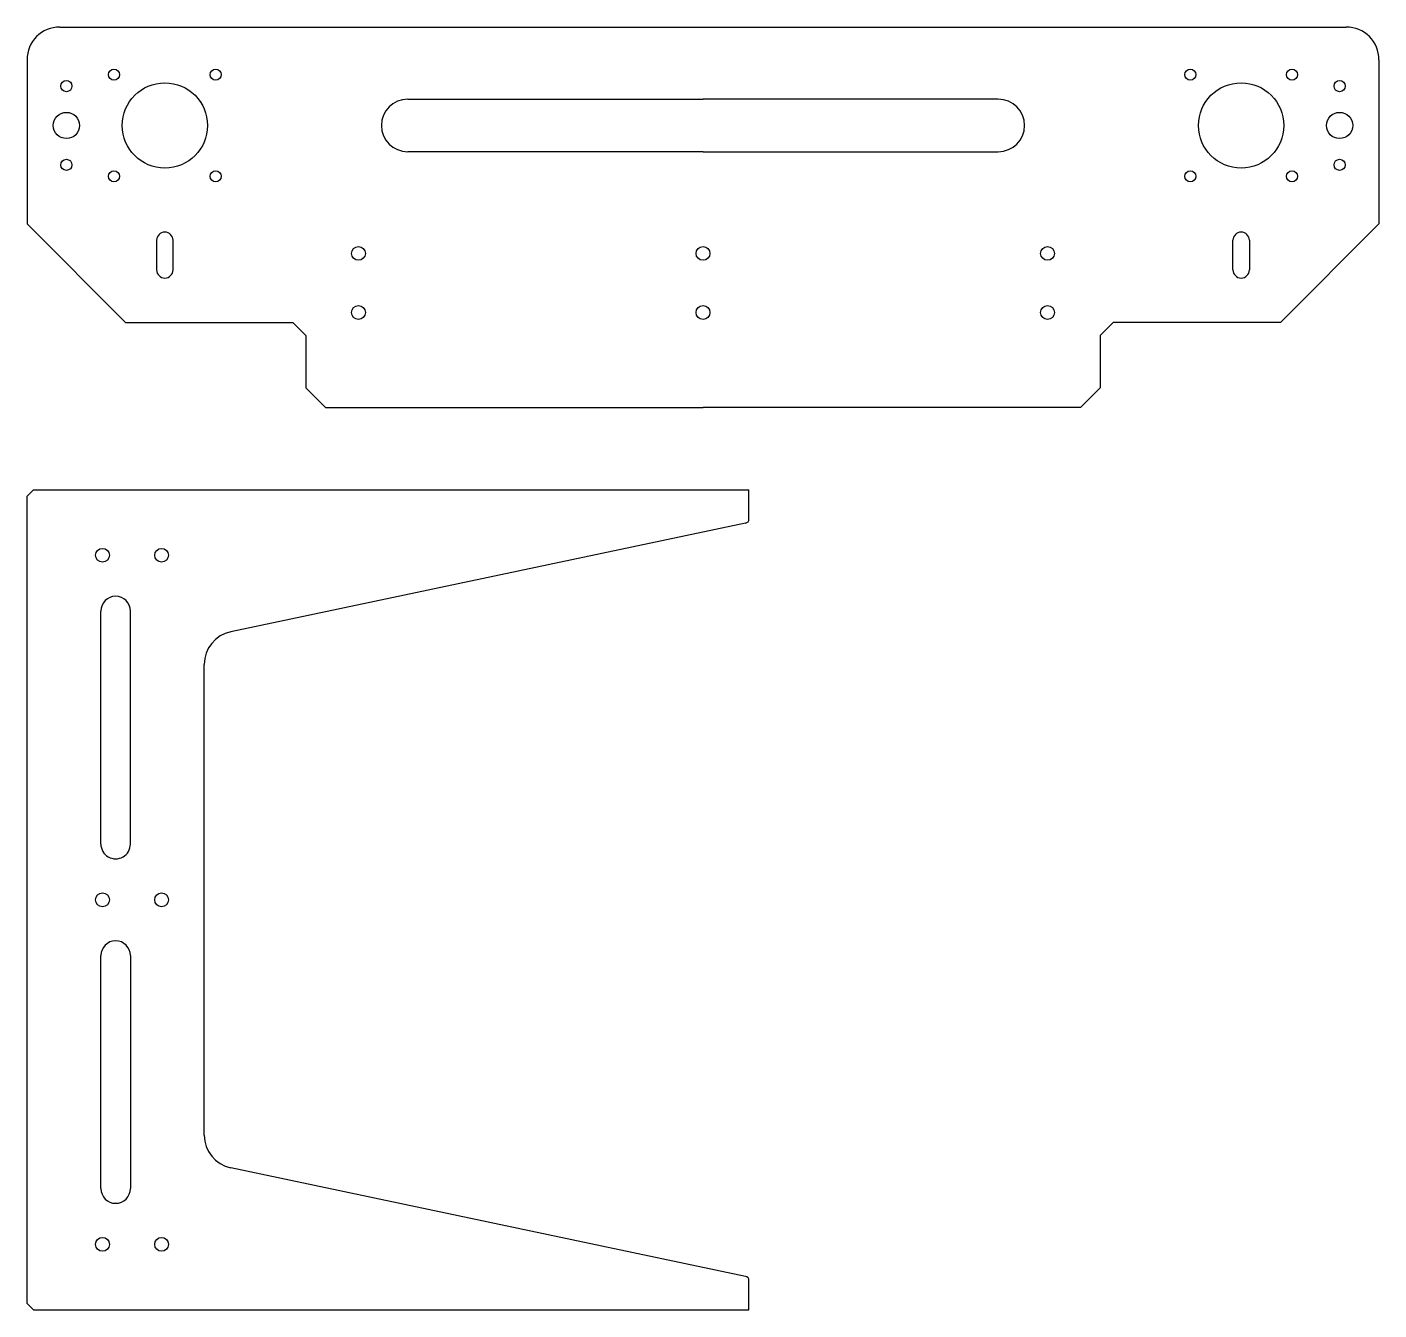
# Model space of a CAD drawing. Extents: x -206 to 206, y -275 to 116.
import ezdxf

# ---------------------------------------------------------------- set-up
doc = ezdxf.new("R2010")
doc.units = 0
doc.layers.add('CONTINUOUS', color=7, linetype='CONTINUOUS')

msp = doc.modelspace()

# ---------------------------------------------------------------- linework, layer by layer
at = {"layer": 'CONTINUOUS'}
for p, q in [((-196, 116), (196, 116)), ((-206, -273), (-206, -27)), ((-204, -25), (14, -25)), ((14, -33.97), (14, -25)), ((-183.5, -133), (-183.5, -62)), ((-174.5, -133), (-174.5, -62)), ((-152, -221.76), (-152, -78.24)), ((-183.5, -238), (-183.5, -167)), ((-174.5, -167), (-174.5, -238)), ((14, -275), (14, -266.03)), ((-204, -275), (14, -275))]:
    msp.add_line(p, q, dxfattribs=at)
at = {"layer": 'CONTINUOUS', "color": 1, "linetype": 'CONTINUOUS'}
for p, q in [((-206, 106), (-206, 56)), ((206, 106), (206, 56)), ((-90, 94), (0, 94)), ((90, 94), (0, 94)), ((0, 78), (-90, 78)), ((0, 78), (90, 78)), ((-206, 56), (-176, 26)), ((206, 56), (176, 26)), ((-166.5, 51), (-166.5, 42)), ((-161.5, 42), (-161.5, 51)), ((161.5, 42), (161.5, 51)), ((166.5, 51), (166.5, 42)), ((-176, 26), (-125, 26)), ((-125, 26), (-121, 22)), ((125, 26), (121, 22)), ((176, 26), (125, 26)), ((-121, 22), (-121, 6)), ((121, 22), (121, 6)), ((-121, 6), (-115, 0)), ((121, 6), (115, 0)), ((-115, 0), (0, 0)), ((115, 0), (0, 0)), ((-204, -25), (-206, -27)), ((12.99, -35.21), (-143.94, -68.3)), ((12.99, -264.79), (-143.94, -231.7)), ((-206, -273), (-204, -275))]:
    msp.add_line(p, q, dxfattribs=at)
at = {"layer": 'CONTINUOUS'}
for centre, radius in [((-179.5, 101.5), 1.7), ((-148.5, 101.5), 1.7), ((148.5, 101.5), 1.7), ((179.5, 101.5), 1.7), ((-194, 98), 1.7), ((-164, 86), 13), ((164, 86), 13), ((194, 98), 1.7), ((-194, 86), 4), ((194, 86), 4), ((-194, 74), 1.7), ((194, 74), 1.7), ((-179.5, 70.5), 1.7), ((-148.5, 70.5), 1.7), ((148.5, 70.5), 1.7), ((179.5, 70.5), 1.7), ((-105, 47), 2.1), ((0, 47), 2.1), ((105, 47), 2.1), ((-105, 29), 2.1), ((0, 29), 2.1), ((105, 29), 2.1), ((-183, -45), 2.1), ((-165, -45), 2.1), ((-183, -150), 2.1), ((-165, -150), 2.1), ((-183, -255), 2.1), ((-165, -255), 2.1)]:
    msp.add_circle(centre, radius, dxfattribs=at)
for centre, radius, start, end in [((-196, 106), 10, 90, 180), ((196, 106), 10, 0, 90), ((-90, 86), 8, 90, 270), ((90, 86), 8, 270, 90), ((-164, 51), 2.5, 0, 180), ((164, 51), 2.5, 0, 180), ((-164, 42), 2.5, 180, 0), ((164, 42), 2.5, 180, 0), ((12.73, -33.97), 1.27, 281.9061, 0), ((-179, -62), 4.5, 0, 180), ((-141.84, -78.24), 10.16, 101.9061, 180), ((-179, -133), 4.5, 179.9941, 0.0059), ((-179, -167), 4.5, 0, 180), ((-141.84, -221.76), 10.16, 180, 258.0939), ((-179, -238), 4.5, 180, 0), ((12.73, -266.03), 1.27, 0, 78.0939)]:
    msp.add_arc(centre, radius, start, end, dxfattribs=at)

doc.saveas('drawing.dxf')
